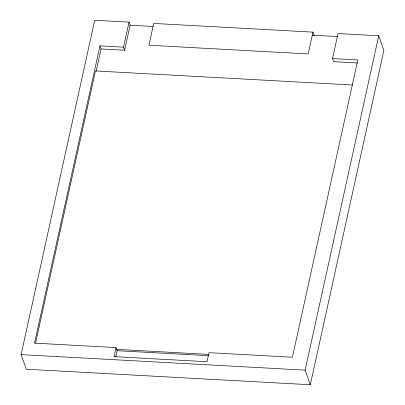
<?xml version="1.0" encoding="UTF-8"?>
<svg xmlns="http://www.w3.org/2000/svg" width="405" height="405" viewBox="0 0 405 405"><rect width="100%" height="100%" fill="white"/><g stroke="black" fill="none" stroke-linecap="round" stroke-linejoin="round"><path stroke-width="0.61" d="M357.691 62.977L333.624 61.661L332.525 58.558L338.028 33.554L378.726 35.782L383.894 50.387L310.301 384.75L26.274 369.218L21.106 354.613L94.699 20.25L129.023 22.128L130.121 25.226L124.618 50.23L101.063 48.944L99.964 45.841L123.52 47.132L124.618 50.23M99.964 45.841L34.526 343.131L116.058 347.591L117.151 350.69L115.825 356.724M35.564 343.065L95.464 70.941L352.694 85.004M96.198 71.027L101.063 48.944M123.52 47.132L129.023 22.128M116.058 347.591L114.063 356.643L207.001 361.721L208.995 352.674L292.39 357.235L357.828 59.94L332.525 58.558M312.959 32.137L308.159 53.941L148.939 45.233L153.738 23.429L312.959 32.137L314.204 35.655M310.301 384.75L305.127 370.14L378.726 35.782M130.121 25.226L153.065 26.482M312.245 35.184L337.881 36.587M116.686 349.378L209 354.426M117.151 350.69L208.838 355.706M21.106 354.613L305.127 370.14"/></g></svg>
